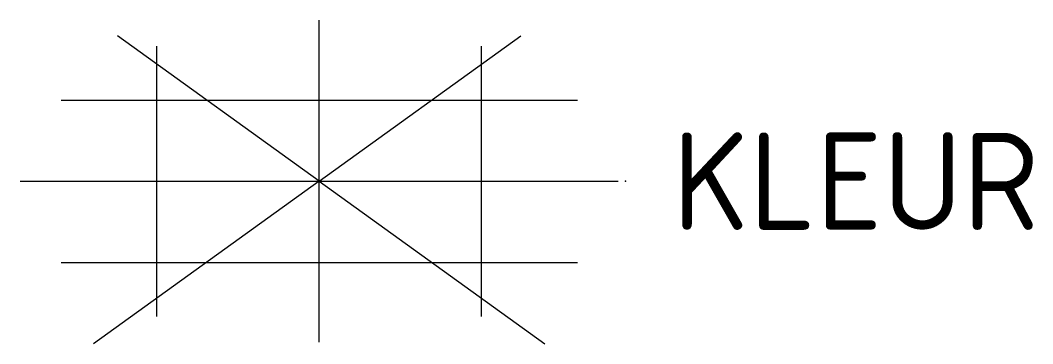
# Model space of a CAD drawing. Extents: x -5.5 to 13.2, y -3 to 3.
import ezdxf
from ezdxf.enums import TextEntityAlignment as Align

# ---------------------------------------------------------------- set-up
doc = ezdxf.new("R2010")
doc.units = 0
doc.styles.add('NLCS-ISO', font='NLCS-ISO.ttf')

msp = doc.modelspace()

# ---------------------------------------------------------------- linework, layer by layer
for p, q in [((0, 0), (0, 2.975)), ((0, 0), (-3.728, 2.684)), ((0, 0), (3.728, 2.684)), ((-3, 0), (-3, 2.498)), ((3, 0), (3, 2.498)), ((-4.771, 1.5), (4.771, 1.5)), ((0, 0), (-4.172, -3.003)), ((-5.525, 0), (5.525, 0)), ((-3, -2.498), (-3, 0)), ((0, -2.975), (0, 0)), ((0, 0), (4.172, -3.003)), ((3, -2.498), (3, 0)), ((-4.771, -1.5), (4.771, -1.5))]:
    msp.add_line(p, q)
msp.add_point((5.658, 0))

# ---------------------------------------------------------------- texts
at = {"style": 'NLCS-ISO'}
msp.add_attdef('KLEUR', text='', height=1.8, dxfattribs=at).set_placement((6.525, 0), align=Align.MIDDLE_LEFT)

doc.saveas('drawing.dxf')
